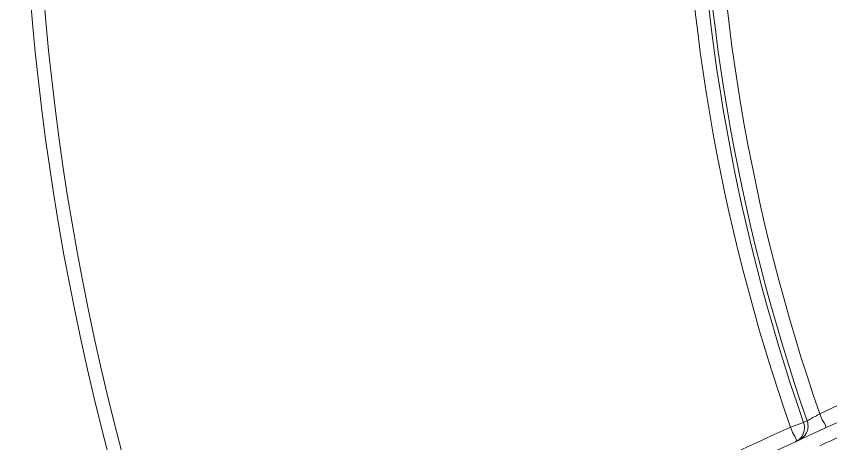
# Model space of a CAD drawing. Header units: metres. Extents: x 1628 to 1845, y 824 to 931.
# Drawn here: x 1706.6864 to 1706.9476, y 879.3622 to 879.4993 of the extents above; entities that cross this region are included whole.
import ezdxf

# ---------------------------------------------------------------- set-up
doc = ezdxf.new("R2010")
doc.units = ezdxf.units.M
doc.header["$LTSCALE"] = 0.15
doc.layers.add('hidrosanitário', color=26, linetype='Continuous', lineweight=0)

msp = doc.modelspace()

# ---------------------------------------------------------------- linework, layer by layer
at = {"layer": 'hidrosanitário', "color": 252}
for p, q in [((1706.93894, 879.36893), (1706.93472, 879.36746)), ((1706.94009, 879.36945), (1706.93894, 879.36893))]:
    msp.add_line(p, q, dxfattribs=at)
for radius in [0.90615, 0.90588, 0.90411, 0.90269, 0.89582, 0.89514, 0.88421]:
    msp.add_circle((1707.52082, 879.57185), radius, dxfattribs=at)
for centre, radius, start, end in [((1707.52082, 879.57185), 0.83257, 159.29105, 200.70895), ((1707.52082, 879.57185), 0.82826, 159.3171, 200.6829), ((1707.52082, 879.57185), 0.62072, 160.77468, 199.22532), ((1707.52082, 879.57185), 0.61624, 160.77468, 199.22532), ((1707.52082, 879.57185), 0.61499, 160.78556, 199.21444), ((1707.52082, 879.57185), 0.61042, 160.86597, 199.13403), ((1712.73317, 866.70369), 13.92322, 112.822756, 115.48965), ((1702.10734, 892.35671), 13.92322, 289.51035, 292.177244)]:
    msp.add_arc(centre, radius, start, end, dxfattribs=at)
for points, start_tangent, end_tangent in [([(1707.13049, 879.45528), (1707.0721, 879.42947), (1707.0099, 879.40162), (1706.94411, 879.37177)], (-0.915563, -0.402174), (-0.909544, -0.415608)), ([(1707.13425, 879.44673), (1707.08528, 879.4251), (1707.02665, 879.39892), (1706.97162, 879.37404), (1706.94764, 879.36311)], (-0.915559, -0.402184), (-0.909555, -0.415583)), ([(1706.9433, 879.3713), (1706.94305, 879.37115), (1706.94159, 879.37032), (1706.94013, 879.36948)], (-0.867171, -0.498011), (-0.867676, -0.49713)), ([(1706.94411, 879.37177), (1706.9433, 879.3713)], (-0.867012, -0.498288), (-0.867171, -0.498011)), ([(1706.94411, 879.37177), (1706.94458, 879.37057)], (0.415135, -0.90976), (0.360356, -0.932815)), ([(1706.94458, 879.37057), (1706.94509, 879.3695), (1706.94581, 879.36712)], (0.360356, -0.932815), (-0.909523, -0.415654)), ([(1706.93428, 879.36726), (1706.87358, 879.33929), (1706.81065, 879.30992), (1706.74594, 879.27931)], (-0.909223, -0.416309), (-0.902899, -0.429853)), ([(1706.93472, 879.36746), (1706.93428, 879.36726)], (-0.909237, -0.416278), (-0.909223, -0.416309)), ([(1706.93472, 879.36746), (1706.93568, 879.36519), (1706.93644, 879.36284)], (0.46843, -0.883501), (-0.811112, -0.584891)), ([(1706.93894, 879.36893), (1706.93916, 879.36652)], (0.326122, -0.945328), (-0.151505, -0.988456)), ([(1706.94009, 879.36945), (1706.94031, 879.36704), (1706.93997, 879.36587)], (0.329781, -0.944058), (-0.39028, -0.920696)), ([(1706.93916, 879.36652), (1706.93822, 879.36429), (1706.93737, 879.36342)], (-0.151505, -0.988456), (-0.779822, -0.626001)), ([(1706.93997, 879.36587), (1706.93936, 879.36481), (1706.93748, 879.3633)], (-0.39028, -0.920696), (-0.909245, -0.416261)), ([(1706.93712, 879.36323), (1706.93634, 879.36278)], (-0.816635, -0.577154), (-0.909208, -0.416343)), ([(1706.93644, 879.36284), (1706.93634, 879.36278)], (-0.811112, -0.584891), (-0.909208, -0.416343)), ([(1706.93737, 879.36342), (1706.93712, 879.36323)], (-0.779822, -0.626001), (-0.816635, -0.577154)), ([(1706.94764, 879.36311), (1706.94417, 879.36153)], (-0.909555, -0.415583), (-0.909441, -0.415832))]:
    msp.add_spline(points, degree=3, dxfattribs=dict(at, start_tangent=start_tangent, end_tangent=end_tangent))

doc.saveas('drawing.dxf')
